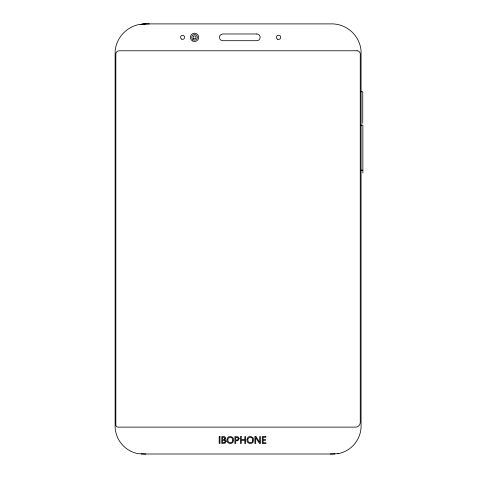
<?xml version="1.0" encoding="UTF-8"?>
<svg xmlns="http://www.w3.org/2000/svg" width="478" height="478" viewBox="0 0 478 478"><rect width="100%" height="100%" fill="white"/><g stroke="black" fill="none" stroke-linecap="round" stroke-linejoin="round"><path stroke-width="0.72" d="M337.91 453.682A28.16 28.16 0 0 0 361.069 427.123L361.069 50.782A29.511 29.511 0 0 0 330.328 23.9L145.874 23.9L138.447 24.629A30.114 30.114 0 0 0 115.132 50.782L115.132 427.123A28.16 28.16 0 0 0 138.291 453.682L145.874 454.004M338.287 453.64L330.328 454.004M140.293 24.33L145.874 23.9M142.139 24.031L149.285 23.9M361.069 91.776L362.754 91.776L362.754 93.569M361.069 125.176L362.868 125.176L362.868 127.662M361.069 170.192L362.868 170.192M141.213 454.004L334.988 454.004M362.868 128.259L362.868 173M362.754 94.25L362.754 123.258M232.696 440.047C233.228 443.692 227.337 443.656 227.851 440.035C227.355 436.396 233.288 436.354 232.696 440.047M252.695 440.047C253.226 443.692 247.335 443.656 247.849 440.035C247.353 436.396 253.286 436.354 252.695 440.047M227.056 439.312C225.676 443.733 233.067 445.359 233.485 440.74C234.883 436.3 227.498 434.699 227.056 439.312M247.054 439.312C245.674 443.733 253.065 445.359 253.483 440.74C254.882 436.3 247.496 434.699 247.054 439.312M238.289 438.667L237.602 439.921L235.714 440.136L235.714 437.298L237.656 437.49L238.289 438.667M225.204 441.487L224.594 442.562L222.605 442.748L222.605 440.262L224.552 440.435L225.204 441.487M239.137 438.631L238.092 440.513L235.714 440.871L235.714 443.482L234.907 443.482L234.907 436.563L238.187 436.868L239.137 438.631M226.052 441.499L225.072 443.172L221.792 443.482L221.792 436.563C223.405 435.96 226.793 436.91 225.389 439.168C223.292 440.035 226.518 439.939 226.052 441.499M224.857 438.308L224.481 439.21L222.605 439.533L222.605 437.298L224.116 437.364L224.857 438.308M256.782 33.98L222.832 33.98A3.358 3.358 0 0 0 219.474 37.344A3.358 3.358 0 0 0 222.832 40.702L256.782 40.702A3.358 3.358 0 0 0 260.14 37.344A3.358 3.358 0 0 0 256.782 33.98M357.066 50.782L119.195 50.782A3.37 3.37 0 0 0 115.825 54.151L115.825 425.02A2.103 2.103 0 0 0 117.923 427.123L355.53 427.123A4.726 4.726 0 0 0 360.263 422.397L360.263 53.978A3.197 3.197 0 0 0 357.066 50.782M219.97 436.563L219.163 436.563L219.163 443.482L219.97 443.482L219.97 436.563M241.247 436.563L240.44 436.563L240.44 443.482L241.247 443.482L241.247 440.328L244.826 440.328L244.826 443.482L245.638 443.482L245.638 436.563L244.826 436.563L244.826 439.599L241.247 439.599L241.247 436.563M255.951 436.563L254.899 436.563L254.899 443.482L255.712 443.482L255.676 437.537L259.488 443.482L260.48 443.482L260.48 436.563L259.668 436.563L259.715 442.455L255.951 436.563M265.804 436.563L262.291 436.563L262.291 443.482L265.959 443.482L265.959 442.748L263.103 442.748L263.103 440.328L265.601 440.328L265.601 439.599L263.103 439.599L263.103 437.298L265.804 437.298L265.804 436.563M193.142 39.776A2.808 2.808 0 0 0 197.354 37.344A2.808 2.808 0 0 0 193.142 34.906A2.808 2.808 0 0 0 193.142 39.776M193.817 38.604A1.464 1.464 0 0 0 196.01 37.344A1.464 1.464 0 0 0 193.817 36.077A1.464 1.464 0 0 0 193.817 38.604M192.467 40.941A4.159 4.159 0 0 0 198.705 37.344A4.159 4.159 0 0 0 192.467 33.741A4.159 4.159 0 0 0 192.467 40.941M181.586 39.094A2.026 2.026 0 0 0 184.622 37.344A2.026 2.026 0 0 0 181.586 35.587A2.026 2.026 0 0 0 181.586 39.094M277.509 39.19A2.133 2.133 0 0 0 280.711 37.344A2.133 2.133 0 0 0 277.509 35.492A2.133 2.133 0 0 0 277.509 39.19"/></g></svg>
